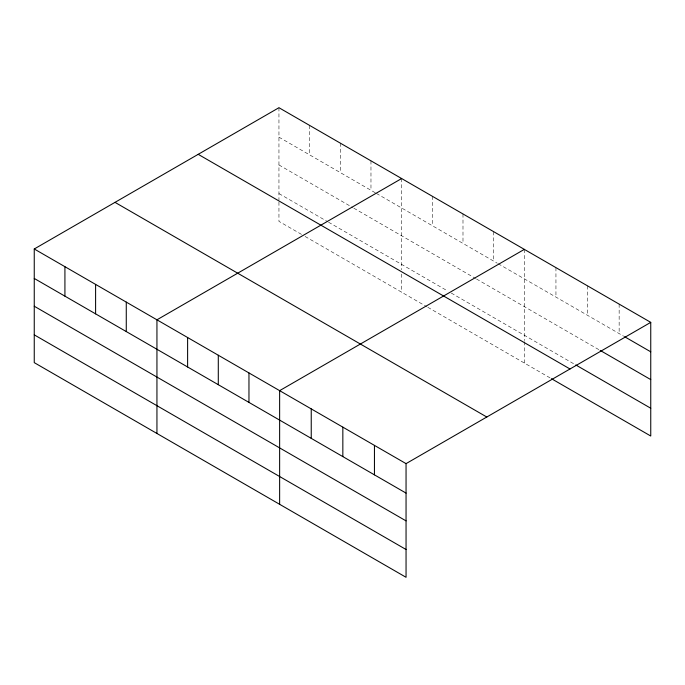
<?xml version="1.0" encoding="UTF-8"?>
<svg xmlns="http://www.w3.org/2000/svg" width="685" height="685" viewBox="0 0 685 685"><rect width="100%" height="100%" fill="white"/><g stroke="black" fill="none" stroke-linecap="round" stroke-linejoin="round"><path stroke-width="0.51" stroke-dasharray="3.42 2.57" d="M278.949 137.163L375.483 192.896M376.382 193.418L497.276 263.211M498.175 263.734L623.658 336.181M278.949 164.948L352.929 207.658M353.828 208.18L475.621 278.495M476.529 279.018L599.281 349.889M278.949 193.572L327.67 221.7M328.569 222.223L447.656 290.979M451.261 293.06L574.903 364.446M301.503 234.381L278.949 221.366L278.949 201.056M305.116 236.471L426.909 306.786M427.808 307.3L550.526 378.154M619.146 304.114L619.146 333.569M587.542 285.868L587.542 315.323M555.946 267.621L555.946 297.084M524.342 249.374L524.342 340.591M524.342 341.661L524.342 363.033M493.662 231.667L493.662 261.122M462.991 213.96L462.991 243.415M432.321 196.252L432.321 225.708M401.65 178.537L401.65 269.753M401.65 274.034L401.65 292.195M370.97 160.829L370.97 190.293M340.299 143.122L340.299 172.577M309.629 125.415L309.629 154.87M278.949 107.708L278.949 199.986"/><path stroke-width="1.03" d="M406.051 520.883L406.051 463.634L34.25 248.98L34.25 362.639L406.051 577.292L406.051 520.883L34.25 306.229M551.425 378.677L650.75 436.02L650.75 322.361L278.949 107.708L34.25 248.98M401.65 178.537L156.942 319.818L156.942 433.477M524.342 249.374L279.634 390.655L279.634 504.314M406.051 463.634L650.75 322.361M624.566 336.703L650.75 351.816M600.188 350.412L650.75 379.601M575.802 364.959L650.75 408.234M198.205 154.331L569.997 368.984M115.003 202.358L486.795 417.019M34.25 278.444L406.051 493.097M34.25 334.854L406.051 549.507M374.447 445.396L374.447 474.851M342.842 427.149L342.842 456.604M311.238 408.902L311.238 438.357M248.963 372.948L248.963 402.403M218.292 355.241L218.292 384.696M187.613 337.525L187.613 366.989M126.271 302.111L126.271 331.566M95.6 284.403L95.6 313.858M64.921 266.688L64.921 296.151"/></g></svg>
